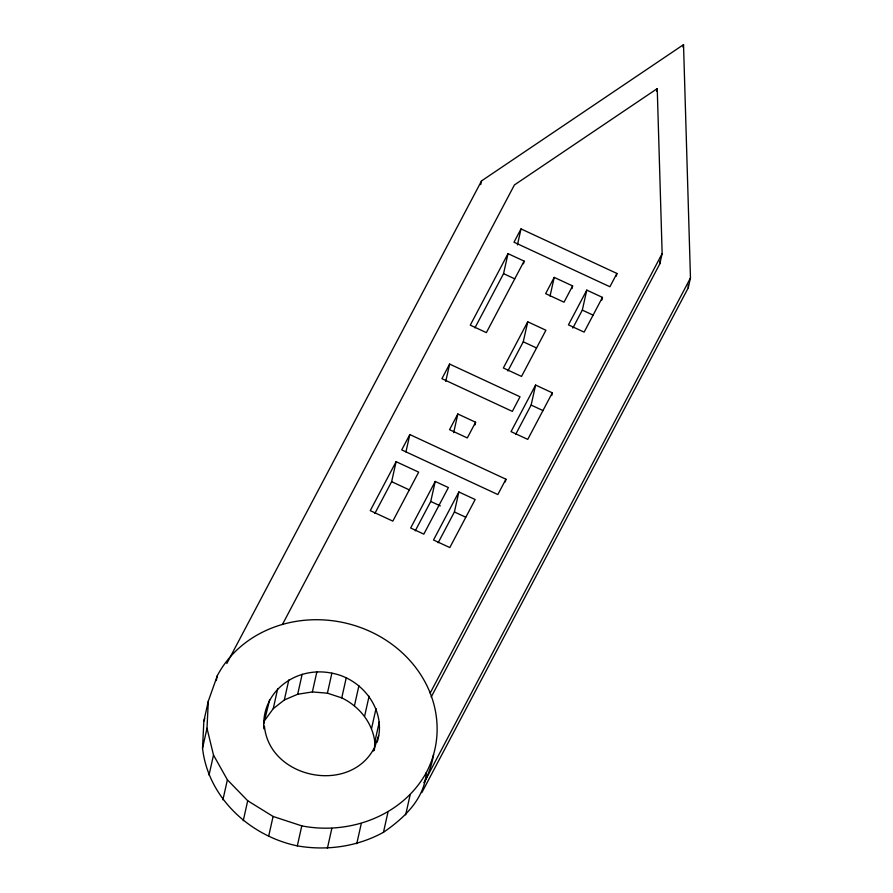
<?xml version="1.0" encoding="UTF-8"?>
<svg xmlns="http://www.w3.org/2000/svg" width="893" height="893" viewBox="0 0 893 893"><rect width="100%" height="100%" fill="white"/><g stroke="black" fill="none" stroke-linecap="round" stroke-linejoin="round"><path stroke-width="1.34" d="M202.532 748.245L203.85 721.109L208.326 701.105L217.379 675.543A115.833 103.755 12.6 0 1 370.606 631.686A115.833 103.755 12.6 0 1 426.307 772.601C424.51 798.978 404.004 818.189 383.465 832.298C357.189 846.743 326.738 850.996 297.313 845.872C249.895 836.004 208.147 797.605 202.532 748.245L206.997 728.241L208.326 701.105M263.826 728.822C261.124 691.126 296.32 665.776 331.883 673.177C362.725 678.624 387.249 711.118 377.125 742.217M374.401 750.131L374.803 741.994L379.268 721.99M216.251 680.622L217.379 675.543M209.029 775.091L213.505 755.087L206.997 728.241M222.915 799.815L227.391 779.812L213.505 755.087M263.781 723.643L269.619 699.811M243.242 820.756L247.707 800.753L227.391 779.812M265.143 719.814L273.236 708.685L277.701 688.682M273.236 708.685L284.331 699.967L288.807 679.964M284.331 699.967L297.682 694.252L302.158 674.248M268.614 836.462L273.091 816.459L247.707 800.753M297.682 694.252L312.371 691.941L316.848 671.938M312.371 691.941L327.407 693.18L331.883 673.177M297.313 845.872L301.789 825.869C349.13 835.223 402.43 816.035 426.307 772.601M374.803 741.994C372.504 722.593 359.075 706.251 341.762 697.88L346.227 677.876M374.837 513.497L391.636 481.673L396.112 461.67L418.672 472.151L392.831 521.121L370.271 510.64L396.112 461.67M405.947 451.903L409.82 434.556L505.929 479.206L505.326 481.874M354.443 705.738L358.919 685.735M327.385 848.35L331.85 828.347M480.713 184.594L481.539 180.899L683.525 44.65L690.468 277.957L688.269 287.803L421.842 792.604M364.612 716.208L369.077 696.205M445.741 381.411L449.625 364.076L520.027 396.782L512.325 411.383L441.912 378.665L449.625 364.076M371.555 728.565L376.02 708.562M373.486 751.002L378.61 735.553M415.234 530.855L430.761 501.453L435.226 481.45L448.386 487.556L423.818 534.126L410.657 528.009L435.226 481.45M356.765 843.718L361.241 823.714M453.666 432.659L457.841 413.984L475.601 422.233L474.998 424.901M474.92 327.898L503.552 273.649L508.017 253.645L524.113 261.113L523.51 263.781M438.15 542.754L454.403 511.957L458.868 491.954L475.165 499.533L449.815 547.565L433.518 539.997L458.868 491.954M383.465 832.298L387.942 812.295M517.438 244.905L521.021 228.909L616.918 273.459L616.315 276.127M405.656 814.862L410.133 794.859M507.871 370.975L523.265 341.796L527.741 321.793L545.913 330.231L521.534 376.433L503.351 367.983L527.741 321.793M550.043 296.063L554.218 277.388L572.603 285.927L572 288.595M515.618 434.478L531.134 405.065L535.61 385.062L552.321 392.831L551.729 395.499M572.826 328.088L582.314 310.117L586.79 290.113L602.451 297.391L601.86 300.059M656.668 91.153L657.237 88.619L514.413 184.951L282.456 624.43M682.978 47.117L683.525 44.65M431.174 697.053L659.871 263.736L662.148 253.59L657.237 88.619M203.85 721.109L204.754 718.552M226.811 663.532L481.539 180.899M409.82 434.556L401.727 449.893L497.836 494.543L505.929 479.206M521.021 228.909L514 242.204L609.897 286.753L616.918 273.459M508.017 253.645L470.276 325.152L486.372 332.62L524.113 261.113M457.841 413.984L449.547 429.689L467.307 437.938L475.601 422.233M554.218 277.388L545.634 293.652L564.019 302.191L572.603 285.927M535.61 385.062L511.03 431.632L527.752 439.389L552.321 392.831M586.79 290.113L568.45 324.851L584.122 332.129L602.451 297.391M430.192 693.057L662.148 253.59M690.468 277.957L424.041 782.759A115.833 103.755 12.6 0 0 433.585 754.54M374.078 748.334C349.386 794.904 269.351 778.417 264.428 726.154M327.407 693.18L341.762 697.88M273.091 816.459L301.789 825.869M503.552 273.649L514.692 278.817M582.314 310.117L593.164 315.162M523.265 341.796L536.593 347.991M531.134 405.065L543.078 410.613M391.636 481.673L409.184 489.833M454.403 511.957L465.677 517.203M430.761 501.453L440.327 505.896M688.19 285.023L688.269 287.803M659.793 260.968L659.871 263.736"/></g></svg>
